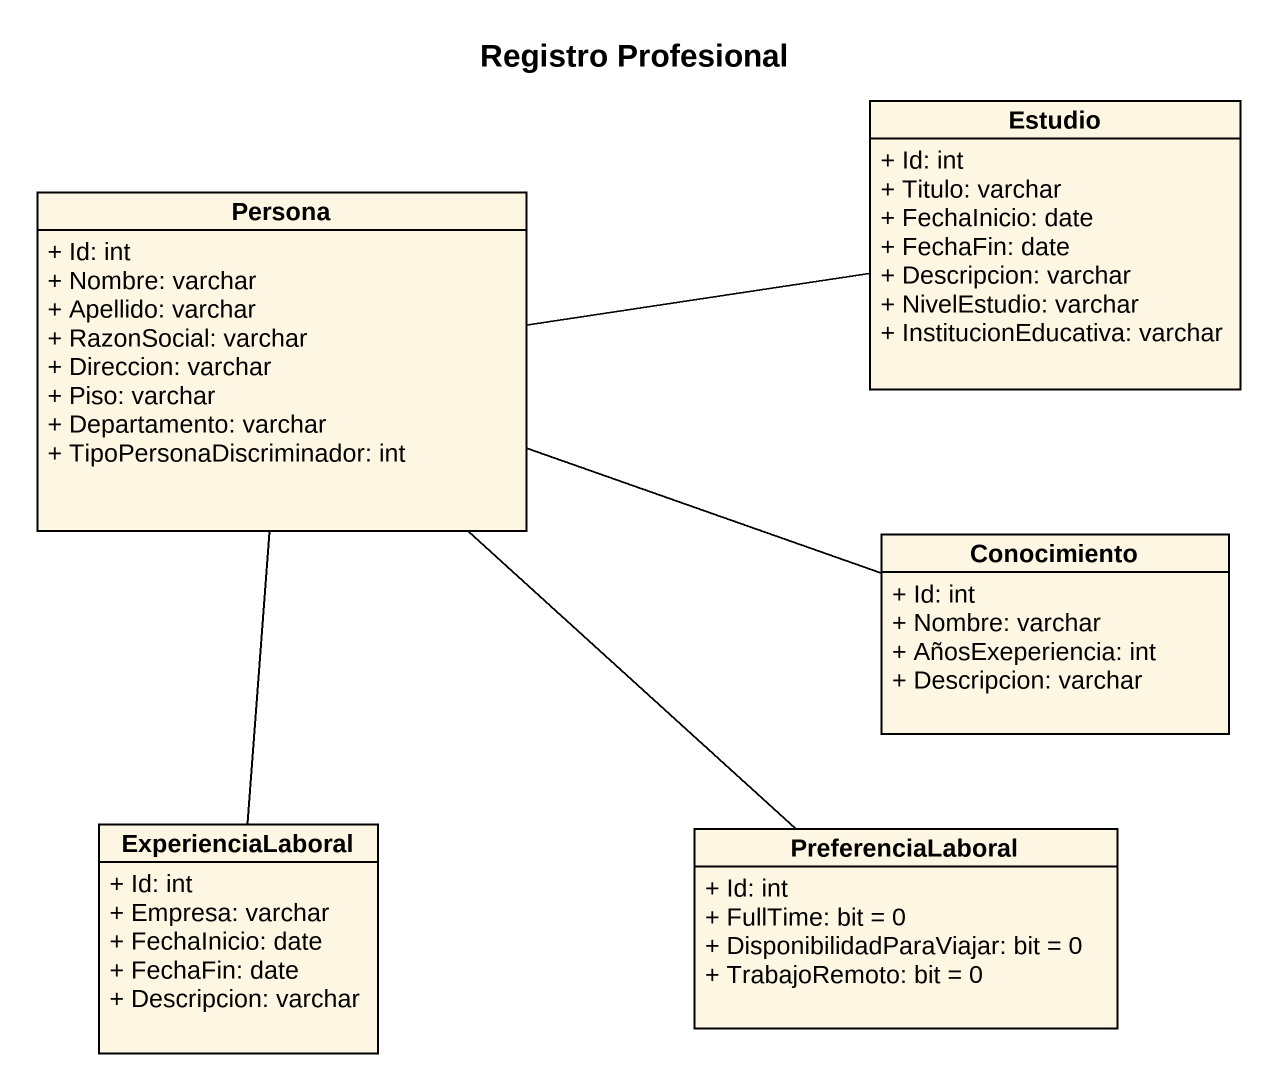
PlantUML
@startuml
title Registro Profesional
hide circle
hide empty members
skinparam classAttributeIconSize 0
class Estudio {
  + Id: int
  + Titulo: varchar
  + FechaInicio: date
  + FechaFin: date
  + Descripcion: varchar
  + NivelEstudio: varchar
  + InstitucionEducativa: varchar
}
class Persona {
  + Id: int
  + Nombre: varchar
  + Apellido: varchar
  + RazonSocial: varchar
  + Direccion: varchar
  + Piso: varchar
  + Departamento: varchar
  + TipoPersonaDiscriminador: int
}
class Conocimiento {
  + Id: int
  + Nombre: varchar
  + AñosExeperiencia: int
  + Descripcion: varchar
}
class ExperienciaLaboral {
  + Id: int
  + Empresa: varchar
  + FechaInicio: date
  + FechaFin: date
  + Descripcion: varchar
}
class PreferenciaLaboral {
  + Id: int
  + FullTime: bit = 0
  + DisponibilidadParaViajar: bit = 0
  + TrabajoRemoto: bit = 0
}
Persona -right- Estudio
Persona -right- Conocimiento
Persona -- ExperienciaLaboral
Persona -- PreferenciaLaboral
@enduml
